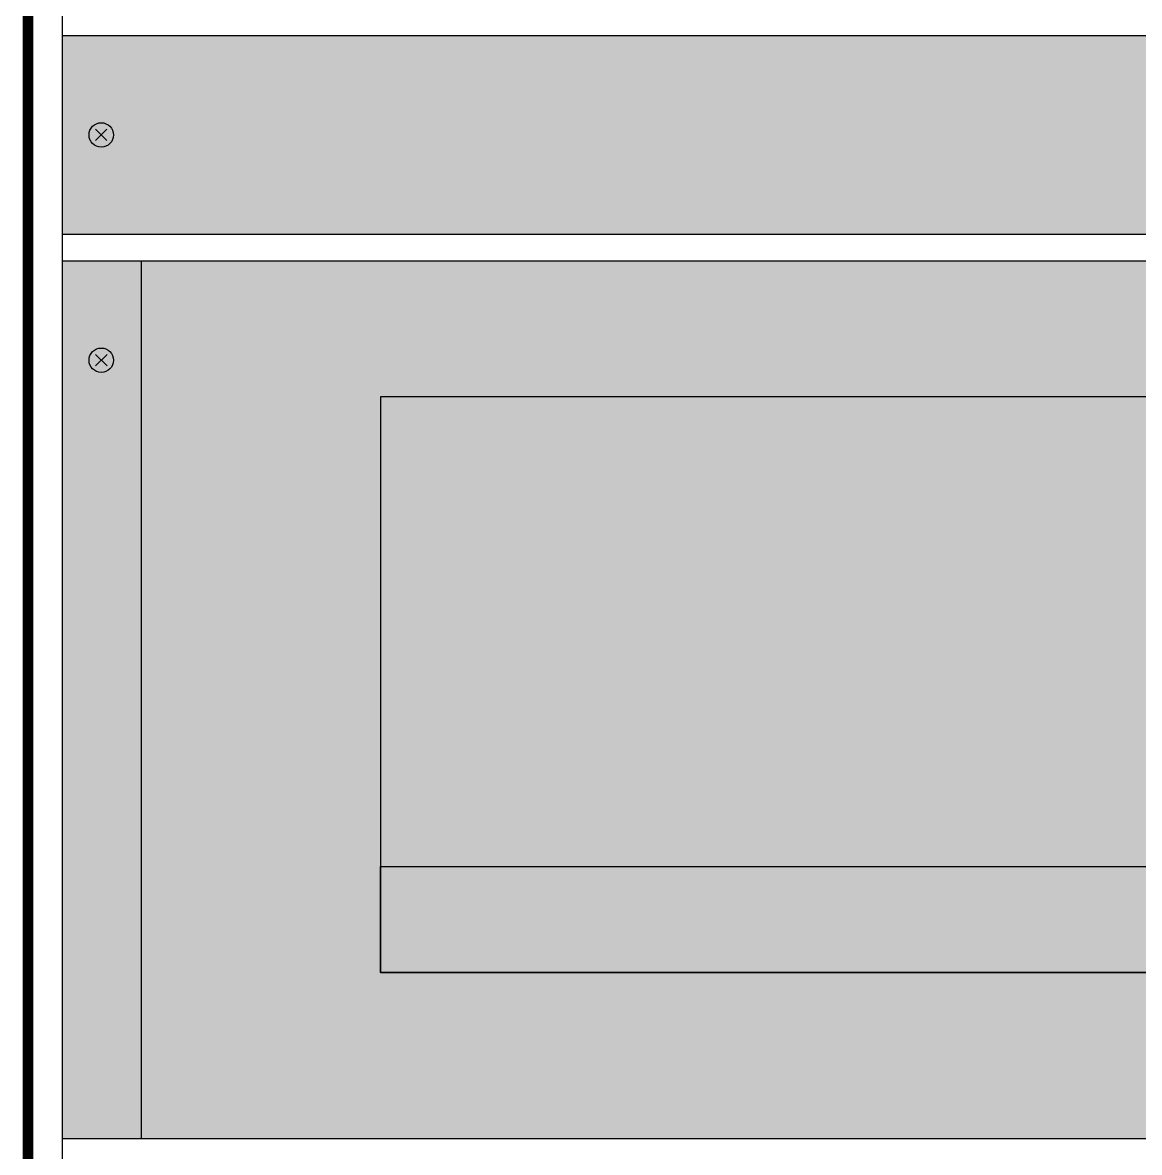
# Model space of a CAD drawing. Header units: millimetres. Extents: x 1211 to 4590, y 32 to 2478.
# Drawn here: x 2562.7 to 2872.9, y 418.2 to 732 of the extents above; entities that cross this region are included whole.
import ezdxf

# ---------------------------------------------------------------- set-up
doc = ezdxf.new("R2010")
doc.units = ezdxf.units.MM

msp = doc.modelspace()

# ---------------------------------------------------------------- hatches: boundary and pattern name
at = {"lineweight": -3, "ltscale": 0.1, "true_color": 0xeff3f7}
h = msp.add_hatch(color=7, dxfattribs=at)
h.dxf.hatch_style = 1
h.paths.add_polyline_path([(2573.82, 728.46), (2573.82, 673.2), (3538.88, 673.19), (3538.88, 728.45)])
h = msp.add_hatch(color=7, dxfattribs=at)
h.dxf.hatch_style = 1
h.paths.add_polyline_path([(2573.82, 665.86), (2573.82, 421.91), (3538.88, 421.9), (3538.88, 665.85)])
at = {"ltscale": 0.1}
h = msp.add_hatch(color=49, dxfattribs=at)
h.dxf.hatch_style = 1
edge = h.paths.add_edge_path()
edge.add_line((2854.95, 535.42), (2854.63, 535.42))
edge.add_arc((2854.63, 533.42), 2, 90, 180)
edge.add_line((2852.63, 533.42), (2852.63, 517.22))
edge.add_arc((2854.63, 517.22), 2, 180, 270)
edge.add_line((2854.63, 515.22), (2854.95, 515.22))
edge.add_arc((2854.95, 517.22), 2, 270, 360)
edge.add_line((2856.95, 517.22), (2856.95, 533.42))
edge.add_arc((2854.95, 533.42), 2, 0, 90)
edge = h.paths.add_edge_path()
edge.add_line((2862.22, 535.42), (2861.89, 535.42))
edge.add_arc((2861.89, 533.42), 2, 90, 180)
edge.add_line((2859.89, 533.42), (2859.89, 517.22))
edge.add_arc((2861.89, 517.22), 2, 180, 270)
edge.add_line((2861.89, 515.22), (2862.22, 515.22))
edge.add_arc((2862.22, 517.22), 2, 270, 360)
edge.add_line((2864.22, 517.22), (2864.22, 533.42))
edge.add_arc((2862.22, 533.42), 2, 0, 90)
edge = h.paths.add_edge_path()
edge.add_line((2869.48, 535.42), (2869.16, 535.42))
edge.add_arc((2869.16, 533.42), 2, 90, 180)
edge.add_line((2867.16, 533.42), (2867.16, 517.22))
edge.add_arc((2869.16, 517.22), 2, 180, 270)
edge.add_line((2869.16, 515.22), (2869.48, 515.22))
edge.add_arc((2869.48, 517.22), 2, 270, 360)
edge.add_line((2871.48, 517.22), (2871.48, 533.42))
edge.add_arc((2869.48, 533.42), 2, 0, 90)
edge = h.paths.add_edge_path()
edge.add_line((2854.95, 559.97), (2854.63, 559.97))
edge.add_arc((2854.63, 557.97), 2, 90, 180)
edge.add_line((2852.63, 557.97), (2852.63, 541.78))
edge.add_arc((2854.63, 541.78), 2, 180, 270)
edge.add_line((2854.63, 539.78), (2854.95, 539.78))
edge.add_arc((2854.95, 541.78), 2, 270, 360)
edge.add_line((2856.95, 541.78), (2856.95, 557.97))
edge.add_arc((2854.95, 557.97), 2, 0, 90)
edge = h.paths.add_edge_path()
edge.add_line((2862.22, 559.97), (2861.89, 559.97))
edge.add_arc((2861.89, 557.97), 2, 90, 180)
edge.add_line((2859.89, 557.97), (2859.89, 541.78))
edge.add_arc((2861.89, 541.78), 2, 180, 270)
edge.add_line((2861.89, 539.78), (2862.22, 539.78))
edge.add_arc((2862.22, 541.78), 2, 270, 360)
edge.add_line((2864.22, 541.78), (2864.22, 557.97))
edge.add_arc((2862.22, 557.97), 2, 0, 90)
edge = h.paths.add_edge_path()
edge.add_line((2869.48, 559.97), (2869.16, 559.97))
edge.add_arc((2869.16, 557.97), 2, 90, 180)
edge.add_line((2867.16, 557.97), (2867.16, 541.78))
edge.add_arc((2869.16, 541.78), 2, 180, 270)
edge.add_line((2869.16, 539.78), (2869.48, 539.78))
edge.add_arc((2869.48, 541.78), 2, 270, 360)
edge.add_line((2871.48, 541.78), (2871.48, 557.97))
edge.add_arc((2869.48, 557.97), 2, 0, 90)
edge = h.paths.add_edge_path()
edge.add_line((2854.95, 584.83), (2854.63, 584.83))
edge.add_arc((2854.63, 582.83), 2, 90, 180)
edge.add_line((2852.63, 582.83), (2852.63, 566.63))
edge.add_arc((2854.63, 566.63), 2, 180, 270)
edge.add_line((2854.63, 564.63), (2854.95, 564.63))
edge.add_arc((2854.95, 566.63), 2, 270, 360)
edge.add_line((2856.95, 566.63), (2856.95, 582.83))
edge.add_arc((2854.95, 582.83), 2, 0, 90)
edge = h.paths.add_edge_path()
edge.add_line((2862.22, 584.83), (2861.89, 584.83))
edge.add_arc((2861.89, 582.83), 2, 90, 180)
edge.add_line((2859.89, 582.83), (2859.89, 566.63))
edge.add_arc((2861.89, 566.63), 2, 180, 270)
edge.add_line((2861.89, 564.63), (2862.22, 564.63))
edge.add_arc((2862.22, 566.63), 2, 270, 360)
edge.add_line((2864.22, 566.63), (2864.22, 582.83))
edge.add_arc((2862.22, 582.83), 2, 0, 90)
edge = h.paths.add_edge_path()
edge.add_line((2869.48, 584.83), (2869.16, 584.83))
edge.add_arc((2869.16, 582.83), 2, 90, 180)
edge.add_line((2867.16, 582.83), (2867.16, 566.63))
edge.add_arc((2869.16, 566.63), 2, 180, 270)
edge.add_line((2869.16, 564.63), (2869.48, 564.63))
edge.add_arc((2869.48, 566.63), 2, 270, 360)
edge.add_line((2871.48, 566.63), (2871.48, 582.83))
edge.add_arc((2869.48, 582.83), 2, 0, 90)
edge = h.paths.add_edge_path()
edge.add_line((2854.95, 609.12), (2854.63, 609.12))
edge.add_arc((2854.63, 607.12), 2, 90, 180)
edge.add_line((2852.63, 607.12), (2852.63, 590.93))
edge.add_arc((2854.63, 590.93), 2, 180, 270)
edge.add_line((2854.63, 588.93), (2854.95, 588.93))
edge.add_arc((2854.95, 590.93), 2, 270, 360)
edge.add_line((2856.95, 590.93), (2856.95, 607.12))
edge.add_arc((2854.95, 607.12), 2, 0, 90)
edge = h.paths.add_edge_path()
edge.add_line((2862.22, 609.12), (2861.89, 609.12))
edge.add_arc((2861.89, 607.12), 2, 90, 180)
edge.add_line((2859.89, 607.12), (2859.89, 590.93))
edge.add_arc((2861.89, 590.93), 2, 180, 270)
edge.add_line((2861.89, 588.93), (2862.22, 588.93))
edge.add_arc((2862.22, 590.93), 2, 270, 360)
edge.add_line((2864.22, 590.93), (2864.22, 607.12))
edge.add_arc((2862.22, 607.12), 2, 0, 90)
edge = h.paths.add_edge_path()
edge.add_line((2869.48, 609.12), (2869.16, 609.12))
edge.add_arc((2869.16, 607.12), 2, 90, 180)
edge.add_line((2867.16, 607.12), (2867.16, 590.93))
edge.add_arc((2869.16, 590.93), 2, 180, 270)
edge.add_line((2869.16, 588.93), (2869.48, 588.93))
edge.add_arc((2869.48, 590.93), 2, 270, 360)
edge.add_line((2871.48, 590.93), (2871.48, 607.12))
edge.add_arc((2869.48, 607.12), 2, 0, 90)
edge = h.paths.add_edge_path()
edge.add_line((2833.16, 535.42), (2832.83, 535.42))
edge.add_arc((2832.83, 533.42), 2, 90, 180)
edge.add_line((2830.83, 533.42), (2830.83, 517.22))
edge.add_arc((2832.83, 517.22), 2, 180, 270)
edge.add_line((2832.83, 515.22), (2833.16, 515.22))
edge.add_arc((2833.16, 517.22), 2, 270, 360)
edge.add_line((2835.16, 517.22), (2835.16, 533.42))
edge.add_arc((2833.16, 533.42), 2, 0, 90)
edge = h.paths.add_edge_path()
edge.add_line((2840.42, 535.42), (2840.1, 535.42))
edge.add_arc((2840.1, 533.42), 2, 90, 180)
edge.add_line((2838.1, 533.42), (2838.1, 517.22))
edge.add_arc((2840.1, 517.22), 2, 180, 270)
edge.add_line((2840.1, 515.22), (2840.42, 515.22))
edge.add_arc((2840.42, 517.22), 2, 270, 360)
edge.add_line((2842.42, 517.22), (2842.42, 533.42))
edge.add_arc((2840.42, 533.42), 2, 0, 90)
edge = h.paths.add_edge_path()
edge.add_line((2847.69, 535.42), (2847.36, 535.42))
edge.add_arc((2847.36, 533.42), 2, 90, 180)
edge.add_line((2845.36, 533.42), (2845.36, 517.22))
edge.add_arc((2847.36, 517.22), 2, 180, 270)
edge.add_line((2847.36, 515.22), (2847.69, 515.22))
edge.add_arc((2847.69, 517.22), 2, 270, 360)
edge.add_line((2849.69, 517.22), (2849.69, 533.42))
edge.add_arc((2847.69, 533.42), 2, 0, 90)
edge = h.paths.add_edge_path()
edge.add_line((2833.16, 559.97), (2832.83, 559.97))
edge.add_arc((2832.83, 557.97), 2, 90, 180)
edge.add_line((2830.83, 557.97), (2830.83, 541.78))
edge.add_arc((2832.83, 541.78), 2, 180, 270)
edge.add_line((2832.83, 539.78), (2833.16, 539.78))
edge.add_arc((2833.16, 541.78), 2, 270, 360)
edge.add_line((2835.16, 541.78), (2835.16, 557.97))
edge.add_arc((2833.16, 557.97), 2, 0, 90)
edge = h.paths.add_edge_path()
edge.add_line((2840.42, 559.97), (2840.1, 559.97))
edge.add_arc((2840.1, 557.97), 2, 90, 180)
edge.add_line((2838.1, 557.97), (2838.1, 541.78))
edge.add_arc((2840.1, 541.78), 2, 180, 270)
edge.add_line((2840.1, 539.78), (2840.42, 539.78))
edge.add_arc((2840.42, 541.78), 2, 270, 360)
edge.add_line((2842.42, 541.78), (2842.42, 557.97))
edge.add_arc((2840.42, 557.97), 2, 0, 90)
edge = h.paths.add_edge_path()
edge.add_line((2847.69, 559.97), (2847.36, 559.97))
edge.add_arc((2847.36, 557.97), 2, 90, 180)
edge.add_line((2845.36, 557.97), (2845.36, 541.78))
edge.add_arc((2847.36, 541.78), 2, 180, 270)
edge.add_line((2847.36, 539.78), (2847.69, 539.78))
edge.add_arc((2847.69, 541.78), 2, 270, 360)
edge.add_line((2849.69, 541.78), (2849.69, 557.97))
edge.add_arc((2847.69, 557.97), 2, 0, 90)
edge = h.paths.add_edge_path()
edge.add_line((2833.16, 584.83), (2832.83, 584.83))
edge.add_arc((2832.83, 582.83), 2, 90, 180)
edge.add_line((2830.83, 582.83), (2830.83, 566.63))
edge.add_arc((2832.83, 566.63), 2, 180, 270)
edge.add_line((2832.83, 564.63), (2833.16, 564.63))
edge.add_arc((2833.16, 566.63), 2, 270, 360)
edge.add_line((2835.16, 566.63), (2835.16, 582.83))
edge.add_arc((2833.16, 582.83), 2, 0, 90)
edge = h.paths.add_edge_path()
edge.add_line((2840.42, 584.83), (2840.1, 584.83))
edge.add_arc((2840.1, 582.83), 2, 90, 180)
edge.add_line((2838.1, 582.83), (2838.1, 566.63))
edge.add_arc((2840.1, 566.63), 2, 180, 270)
edge.add_line((2840.1, 564.63), (2840.42, 564.63))
edge.add_arc((2840.42, 566.63), 2, 270, 360)
edge.add_line((2842.42, 566.63), (2842.42, 582.83))
edge.add_arc((2840.42, 582.83), 2, 0, 90)
edge = h.paths.add_edge_path()
edge.add_line((2847.69, 584.83), (2847.36, 584.83))
edge.add_arc((2847.36, 582.83), 2, 90, 180)
edge.add_line((2845.36, 582.83), (2845.36, 566.63))
edge.add_arc((2847.36, 566.63), 2, 180, 270)
edge.add_line((2847.36, 564.63), (2847.69, 564.63))
edge.add_arc((2847.69, 566.63), 2, 270, 360)
edge.add_line((2849.69, 566.63), (2849.69, 582.83))
edge.add_arc((2847.69, 582.83), 2, 0, 90)
edge = h.paths.add_edge_path()
edge.add_line((2833.16, 609.12), (2832.83, 609.12))
edge.add_arc((2832.83, 607.12), 2, 90, 180)
edge.add_line((2830.83, 607.12), (2830.83, 590.93))
edge.add_arc((2832.83, 590.93), 2, 180, 270)
edge.add_line((2832.83, 588.93), (2833.16, 588.93))
edge.add_arc((2833.16, 590.93), 2, 270, 360)
edge.add_line((2835.16, 590.93), (2835.16, 607.12))
edge.add_arc((2833.16, 607.12), 2, 0, 90)
edge = h.paths.add_edge_path()
edge.add_line((2840.42, 609.12), (2840.1, 609.12))
edge.add_arc((2840.1, 607.12), 2, 90, 180)
edge.add_line((2838.1, 607.12), (2838.1, 590.93))
edge.add_arc((2840.1, 590.93), 2, 180, 270)
edge.add_line((2840.1, 588.93), (2840.42, 588.93))
edge.add_arc((2840.42, 590.93), 2, 270, 360)
edge.add_line((2842.42, 590.93), (2842.42, 607.12))
edge.add_arc((2840.42, 607.12), 2, 0, 90)
edge = h.paths.add_edge_path()
edge.add_line((2847.69, 609.12), (2847.36, 609.12))
edge.add_arc((2847.36, 607.12), 2, 90, 180)
edge.add_line((2845.36, 607.12), (2845.36, 590.93))
edge.add_arc((2847.36, 590.93), 2, 180, 270)
edge.add_line((2847.36, 588.93), (2847.69, 588.93))
edge.add_arc((2847.69, 590.93), 2, 270, 360)
edge.add_line((2849.69, 590.93), (2849.69, 607.12))
edge.add_arc((2847.69, 607.12), 2, 0, 90)
edge = h.paths.add_edge_path()
edge.add_line((2811.36, 535.42), (2811.04, 535.42))
edge.add_arc((2811.04, 533.42), 2, 90, 180)
edge.add_line((2809.04, 533.42), (2809.04, 517.22))
edge.add_arc((2811.04, 517.22), 2, 180, 270)
edge.add_line((2811.04, 515.22), (2811.36, 515.22))
edge.add_arc((2811.36, 517.22), 2, 270, 360)
edge.add_line((2813.36, 517.22), (2813.36, 533.42))
edge.add_arc((2811.36, 533.42), 2, 0, 90)
edge = h.paths.add_edge_path()
edge.add_line((2818.63, 535.42), (2818.3, 535.42))
edge.add_arc((2818.3, 533.42), 2, 90, 180)
edge.add_line((2816.3, 533.42), (2816.3, 517.22))
edge.add_arc((2818.3, 517.22), 2, 180, 270)
edge.add_line((2818.3, 515.22), (2818.63, 515.22))
edge.add_arc((2818.63, 517.22), 2, 270, 360)
edge.add_line((2820.63, 517.22), (2820.63, 533.42))
edge.add_arc((2818.63, 533.42), 2, 0, 90)
edge = h.paths.add_edge_path()
edge.add_line((2825.89, 535.42), (2825.57, 535.42))
edge.add_arc((2825.57, 533.42), 2, 90, 180)
edge.add_line((2823.57, 533.42), (2823.57, 517.22))
edge.add_arc((2825.57, 517.22), 2, 180, 270)
edge.add_line((2825.57, 515.22), (2825.89, 515.22))
edge.add_arc((2825.89, 517.22), 2, 270, 360)
edge.add_line((2827.89, 517.22), (2827.89, 533.42))
edge.add_arc((2825.89, 533.42), 2, 0, 90)
edge = h.paths.add_edge_path()
edge.add_line((2811.36, 559.97), (2811.04, 559.97))
edge.add_arc((2811.04, 557.97), 2, 90, 180)
edge.add_line((2809.04, 557.97), (2809.04, 541.78))
edge.add_arc((2811.04, 541.78), 2, 180, 270)
edge.add_line((2811.04, 539.78), (2811.36, 539.78))
edge.add_arc((2811.36, 541.78), 2, 270, 360)
edge.add_line((2813.36, 541.78), (2813.36, 557.97))
edge.add_arc((2811.36, 557.97), 2, 0, 90)
edge = h.paths.add_edge_path()
edge.add_line((2818.63, 559.97), (2818.3, 559.97))
edge.add_arc((2818.3, 557.97), 2, 90, 180)
edge.add_line((2816.3, 557.97), (2816.3, 541.78))
edge.add_arc((2818.3, 541.78), 2, 180, 270)
edge.add_line((2818.3, 539.78), (2818.63, 539.78))
edge.add_arc((2818.63, 541.78), 2, 270, 360)
edge.add_line((2820.63, 541.78), (2820.63, 557.97))
edge.add_arc((2818.63, 557.97), 2, 0, 90)
edge = h.paths.add_edge_path()
edge.add_line((2825.89, 559.97), (2825.57, 559.97))
edge.add_arc((2825.57, 557.97), 2, 90, 180)
edge.add_line((2823.57, 557.97), (2823.57, 541.78))
edge.add_arc((2825.57, 541.78), 2, 180, 270)
edge.add_line((2825.57, 539.78), (2825.89, 539.78))
edge.add_arc((2825.89, 541.78), 2, 270, 360)
edge.add_line((2827.89, 541.78), (2827.89, 557.97))
edge.add_arc((2825.89, 557.97), 2, 0, 90)
edge = h.paths.add_edge_path()
edge.add_line((2811.36, 584.83), (2811.04, 584.83))
edge.add_arc((2811.04, 582.83), 2, 90, 180)
edge.add_line((2809.04, 582.83), (2809.04, 566.63))
edge.add_arc((2811.04, 566.63), 2, 180, 270)
edge.add_line((2811.04, 564.63), (2811.36, 564.63))
edge.add_arc((2811.36, 566.63), 2, 270, 360)
edge.add_line((2813.36, 566.63), (2813.36, 582.83))
edge.add_arc((2811.36, 582.83), 2, 0, 90)
edge = h.paths.add_edge_path()
edge.add_line((2818.63, 584.83), (2818.3, 584.83))
edge.add_arc((2818.3, 582.83), 2, 90, 180)
edge.add_line((2816.3, 582.83), (2816.3, 566.63))
edge.add_arc((2818.3, 566.63), 2, 180, 270)
edge.add_line((2818.3, 564.63), (2818.63, 564.63))
edge.add_arc((2818.63, 566.63), 2, 270, 360)
edge.add_line((2820.63, 566.63), (2820.63, 582.83))
edge.add_arc((2818.63, 582.83), 2, 0, 90)
edge = h.paths.add_edge_path()
edge.add_line((2825.89, 584.83), (2825.57, 584.83))
edge.add_arc((2825.57, 582.83), 2, 90, 180)
edge.add_line((2823.57, 582.83), (2823.57, 566.63))
edge.add_arc((2825.57, 566.63), 2, 180, 270)
edge.add_line((2825.57, 564.63), (2825.89, 564.63))
edge.add_arc((2825.89, 566.63), 2, 270, 360)
edge.add_line((2827.89, 566.63), (2827.89, 582.83))
edge.add_arc((2825.89, 582.83), 2, 0, 90)
edge = h.paths.add_edge_path()
edge.add_line((2811.36, 609.12), (2811.04, 609.12))
edge.add_arc((2811.04, 607.12), 2, 90, 180)
edge.add_line((2809.04, 607.12), (2809.04, 590.93))
edge.add_arc((2811.04, 590.93), 2, 180, 270)
edge.add_line((2811.04, 588.93), (2811.36, 588.93))
edge.add_arc((2811.36, 590.93), 2, 270, 360)
edge.add_line((2813.36, 590.93), (2813.36, 607.12))
edge.add_arc((2811.36, 607.12), 2, 0, 90)
edge = h.paths.add_edge_path()
edge.add_line((2818.63, 609.12), (2818.3, 609.12))
edge.add_arc((2818.3, 607.12), 2, 90, 180)
edge.add_line((2816.3, 607.12), (2816.3, 590.93))
edge.add_arc((2818.3, 590.93), 2, 180, 270)
edge.add_line((2818.3, 588.93), (2818.63, 588.93))
edge.add_arc((2818.63, 590.93), 2, 270, 360)
edge.add_line((2820.63, 590.93), (2820.63, 607.12))
edge.add_arc((2818.63, 607.12), 2, 0, 90)
edge = h.paths.add_edge_path()
edge.add_line((2825.89, 609.12), (2825.57, 609.12))
edge.add_arc((2825.57, 607.12), 2, 90, 180)
edge.add_line((2823.57, 607.12), (2823.57, 590.93))
edge.add_arc((2825.57, 590.93), 2, 180, 270)
edge.add_line((2825.57, 588.93), (2825.89, 588.93))
edge.add_arc((2825.89, 590.93), 2, 270, 360)
edge.add_line((2827.89, 590.93), (2827.89, 607.12))
edge.add_arc((2825.89, 607.12), 2, 0, 90)
edge = h.paths.add_edge_path()
edge.add_line((2789.57, 535.42), (2789.24, 535.42))
edge.add_arc((2789.24, 533.42), 2, 90, 180)
edge.add_line((2787.24, 533.42), (2787.24, 517.22))
edge.add_arc((2789.24, 517.22), 2, 180, 270)
edge.add_line((2789.24, 515.22), (2789.57, 515.22))
edge.add_arc((2789.57, 517.22), 2, 270, 360)
edge.add_line((2791.57, 517.22), (2791.57, 533.42))
edge.add_arc((2789.57, 533.42), 2, 0, 90)
edge = h.paths.add_edge_path()
edge.add_line((2796.83, 535.42), (2796.51, 535.42))
edge.add_arc((2796.51, 533.42), 2, 90, 180)
edge.add_line((2794.51, 533.42), (2794.51, 517.22))
edge.add_arc((2796.51, 517.22), 2, 180, 270)
edge.add_line((2796.51, 515.22), (2796.83, 515.22))
edge.add_arc((2796.83, 517.22), 2, 270, 360)
edge.add_line((2798.83, 517.22), (2798.83, 533.42))
edge.add_arc((2796.83, 533.42), 2, 0, 90)
edge = h.paths.add_edge_path()
edge.add_line((2804.1, 535.42), (2803.77, 535.42))
edge.add_arc((2803.77, 533.42), 2, 90, 180)
edge.add_line((2801.77, 533.42), (2801.77, 517.22))
edge.add_arc((2803.77, 517.22), 2, 180, 270)
edge.add_line((2803.77, 515.22), (2804.1, 515.22))
edge.add_arc((2804.1, 517.22), 2, 270, 360)
edge.add_line((2806.1, 517.22), (2806.1, 533.42))
edge.add_arc((2804.1, 533.42), 2, 0, 90)
edge = h.paths.add_edge_path()
edge.add_line((2789.57, 559.97), (2789.24, 559.97))
edge.add_arc((2789.24, 557.97), 2, 90, 180)
edge.add_line((2787.24, 557.97), (2787.24, 541.78))
edge.add_arc((2789.24, 541.78), 2, 180, 270)
edge.add_line((2789.24, 539.78), (2789.57, 539.78))
edge.add_arc((2789.57, 541.78), 2, 270, 360)
edge.add_line((2791.57, 541.78), (2791.57, 557.97))
edge.add_arc((2789.57, 557.97), 2, 0, 90)
edge = h.paths.add_edge_path()
edge.add_line((2796.83, 559.97), (2796.51, 559.97))
edge.add_arc((2796.51, 557.97), 2, 90, 180)
edge.add_line((2794.51, 557.97), (2794.51, 541.78))
edge.add_arc((2796.51, 541.78), 2, 180, 270)
edge.add_line((2796.51, 539.78), (2796.83, 539.78))
edge.add_arc((2796.83, 541.78), 2, 270, 360)
edge.add_line((2798.83, 541.78), (2798.83, 557.97))
edge.add_arc((2796.83, 557.97), 2, 0, 90)
edge = h.paths.add_edge_path()
edge.add_line((2804.1, 559.97), (2803.77, 559.97))
edge.add_arc((2803.77, 557.97), 2, 90, 180)
edge.add_line((2801.77, 557.97), (2801.77, 541.78))
edge.add_arc((2803.77, 541.78), 2, 180, 270)
edge.add_line((2803.77, 539.78), (2804.1, 539.78))
edge.add_arc((2804.1, 541.78), 2, 270, 360)
edge.add_line((2806.1, 541.78), (2806.1, 557.97))
edge.add_arc((2804.1, 557.97), 2, 0, 90)
edge = h.paths.add_edge_path()
edge.add_line((2789.57, 584.83), (2789.24, 584.83))
edge.add_arc((2789.24, 582.83), 2, 90, 180)
edge.add_line((2787.24, 582.83), (2787.24, 566.63))
edge.add_arc((2789.24, 566.63), 2, 180, 270)
edge.add_line((2789.24, 564.63), (2789.57, 564.63))
edge.add_arc((2789.57, 566.63), 2, 270, 360)
edge.add_line((2791.57, 566.63), (2791.57, 582.83))
edge.add_arc((2789.57, 582.83), 2, 0, 90)
edge = h.paths.add_edge_path()
edge.add_line((2796.83, 584.83), (2796.51, 584.83))
edge.add_arc((2796.51, 582.83), 2, 90, 180)
edge.add_line((2794.51, 582.83), (2794.51, 566.63))
edge.add_arc((2796.51, 566.63), 2, 180, 270)
edge.add_line((2796.51, 564.63), (2796.83, 564.63))
edge.add_arc((2796.83, 566.63), 2, 270, 360)
edge.add_line((2798.83, 566.63), (2798.83, 582.83))
edge.add_arc((2796.83, 582.83), 2, 0, 90)
edge = h.paths.add_edge_path()
edge.add_line((2804.1, 584.83), (2803.77, 584.83))
edge.add_arc((2803.77, 582.83), 2, 90, 180)
edge.add_line((2801.77, 582.83), (2801.77, 566.63))
edge.add_arc((2803.77, 566.63), 2, 180, 270)
edge.add_line((2803.77, 564.63), (2804.1, 564.63))
edge.add_arc((2804.1, 566.63), 2, 270, 360)
edge.add_line((2806.1, 566.63), (2806.1, 582.83))
edge.add_arc((2804.1, 582.83), 2, 0, 90)
edge = h.paths.add_edge_path()
edge.add_line((2789.57, 609.12), (2789.24, 609.12))
edge.add_arc((2789.24, 607.12), 2, 90, 180)
edge.add_line((2787.24, 607.12), (2787.24, 590.93))
edge.add_arc((2789.24, 590.93), 2, 180, 270)
edge.add_line((2789.24, 588.93), (2789.57, 588.93))
edge.add_arc((2789.57, 590.93), 2, 270, 360)
edge.add_line((2791.57, 590.93), (2791.57, 607.12))
edge.add_arc((2789.57, 607.12), 2, 0, 90)
edge = h.paths.add_edge_path()
edge.add_line((2796.83, 609.12), (2796.51, 609.12))
edge.add_arc((2796.51, 607.12), 2, 90, 180)
edge.add_line((2794.51, 607.12), (2794.51, 590.93))
edge.add_arc((2796.51, 590.93), 2, 180, 270)
edge.add_line((2796.51, 588.93), (2796.83, 588.93))
edge.add_arc((2796.83, 590.93), 2, 270, 360)
edge.add_line((2798.83, 590.93), (2798.83, 607.12))
edge.add_arc((2796.83, 607.12), 2, 0, 90)
edge = h.paths.add_edge_path()
edge.add_line((2804.1, 609.12), (2803.77, 609.12))
edge.add_arc((2803.77, 607.12), 2, 90, 180)
edge.add_line((2801.77, 607.12), (2801.77, 590.93))
edge.add_arc((2803.77, 590.93), 2, 180, 270)
edge.add_line((2803.77, 588.93), (2804.1, 588.93))
edge.add_arc((2804.1, 590.93), 2, 270, 360)
edge.add_line((2806.1, 590.93), (2806.1, 607.12))
edge.add_arc((2804.1, 607.12), 2, 0, 90)
edge = h.paths.add_edge_path()
edge.add_line((2767.77, 535.42), (2767.45, 535.42))
edge.add_arc((2767.45, 533.42), 2, 90, 180)
edge.add_line((2765.45, 533.42), (2765.45, 517.22))
edge.add_arc((2767.45, 517.22), 2, 180, 270)
edge.add_line((2767.45, 515.22), (2767.77, 515.22))
edge.add_arc((2767.77, 517.22), 2, 270, 360)
edge.add_line((2769.77, 517.22), (2769.77, 533.42))
edge.add_arc((2767.77, 533.42), 2, 0, 90)
edge = h.paths.add_edge_path()
edge.add_line((2775.04, 535.42), (2774.71, 535.42))
edge.add_arc((2774.71, 533.42), 2, 90, 180)
edge.add_line((2772.71, 533.42), (2772.71, 517.22))
edge.add_arc((2774.71, 517.22), 2, 180, 270)
edge.add_line((2774.71, 515.22), (2775.04, 515.22))
edge.add_arc((2775.04, 517.22), 2, 270, 360)
edge.add_line((2777.04, 517.22), (2777.04, 533.42))
edge.add_arc((2775.04, 533.42), 2, 0, 90)
edge = h.paths.add_edge_path()
edge.add_line((2782.3, 535.42), (2781.98, 535.42))
edge.add_arc((2781.98, 533.42), 2, 90, 180)
edge.add_line((2779.98, 533.42), (2779.98, 517.22))
edge.add_arc((2781.98, 517.22), 2, 180, 270)
edge.add_line((2781.98, 515.22), (2782.3, 515.22))
edge.add_arc((2782.3, 517.22), 2, 270, 360)
edge.add_line((2784.3, 517.22), (2784.3, 533.42))
edge.add_arc((2782.3, 533.42), 2, 0, 90)
edge = h.paths.add_edge_path()
edge.add_line((2767.77, 559.97), (2767.45, 559.97))
edge.add_arc((2767.45, 557.97), 2, 90, 180)
edge.add_line((2765.45, 557.97), (2765.45, 541.78))
edge.add_arc((2767.45, 541.78), 2, 180, 270)
edge.add_line((2767.45, 539.78), (2767.77, 539.78))
edge.add_arc((2767.77, 541.78), 2, 270, 360)
edge.add_line((2769.77, 541.78), (2769.77, 557.97))
edge.add_arc((2767.77, 557.97), 2, 0, 90)
edge = h.paths.add_edge_path()
edge.add_line((2775.04, 559.97), (2774.71, 559.97))
edge.add_arc((2774.71, 557.97), 2, 90, 180)
edge.add_line((2772.71, 557.97), (2772.71, 541.78))
edge.add_arc((2774.71, 541.78), 2, 180, 270)
edge.add_line((2774.71, 539.78), (2775.04, 539.78))
edge.add_arc((2775.04, 541.78), 2, 270, 360)
edge.add_line((2777.04, 541.78), (2777.04, 557.97))
edge.add_arc((2775.04, 557.97), 2, 0, 90)
edge = h.paths.add_edge_path()
edge.add_line((2782.3, 559.97), (2781.98, 559.97))
edge.add_arc((2781.98, 557.97), 2, 90, 180)
edge.add_line((2779.98, 557.97), (2779.98, 541.78))
edge.add_arc((2781.98, 541.78), 2, 180, 270)
edge.add_line((2781.98, 539.78), (2782.3, 539.78))
edge.add_arc((2782.3, 541.78), 2, 270, 360)
edge.add_line((2784.3, 541.78), (2784.3, 557.97))
edge.add_arc((2782.3, 557.97), 2, 0, 90)
edge = h.paths.add_edge_path()
edge.add_line((2767.77, 584.83), (2767.45, 584.83))
edge.add_arc((2767.45, 582.83), 2, 90, 180)
edge.add_line((2765.45, 582.83), (2765.45, 566.63))
edge.add_arc((2767.45, 566.63), 2, 180, 270)
edge.add_line((2767.45, 564.63), (2767.77, 564.63))
edge.add_arc((2767.77, 566.63), 2, 270, 360)
edge.add_line((2769.77, 566.63), (2769.77, 582.83))
edge.add_arc((2767.77, 582.83), 2, 0, 90)
edge = h.paths.add_edge_path()
edge.add_line((2775.04, 584.83), (2774.71, 584.83))
edge.add_arc((2774.71, 582.83), 2, 90, 180)
edge.add_line((2772.71, 582.83), (2772.71, 566.63))
edge.add_arc((2774.71, 566.63), 2, 180, 270)
edge.add_line((2774.71, 564.63), (2775.04, 564.63))
edge.add_arc((2775.04, 566.63), 2, 270, 360)
edge.add_line((2777.04, 566.63), (2777.04, 582.83))
edge.add_arc((2775.04, 582.83), 2, 0, 90)
edge = h.paths.add_edge_path()
edge.add_line((2782.3, 584.83), (2781.98, 584.83))
edge.add_arc((2781.98, 582.83), 2, 90, 180)
edge.add_line((2779.98, 582.83), (2779.98, 566.63))
edge.add_arc((2781.98, 566.63), 2, 180, 270)
edge.add_line((2781.98, 564.63), (2782.3, 564.63))
edge.add_arc((2782.3, 566.63), 2, 270, 360)
edge.add_line((2784.3, 566.63), (2784.3, 582.83))
edge.add_arc((2782.3, 582.83), 2, 0, 90)
edge = h.paths.add_edge_path()
edge.add_line((2767.77, 609.12), (2767.45, 609.12))
edge.add_arc((2767.45, 607.12), 2, 90, 180)
edge.add_line((2765.45, 607.12), (2765.45, 590.93))
edge.add_arc((2767.45, 590.93), 2, 180, 270)
edge.add_line((2767.45, 588.93), (2767.77, 588.93))
edge.add_arc((2767.77, 590.93), 2, 270, 360)
edge.add_line((2769.77, 590.93), (2769.77, 607.12))
edge.add_arc((2767.77, 607.12), 2, 0, 90)
edge = h.paths.add_edge_path()
edge.add_line((2775.04, 609.12), (2774.71, 609.12))
edge.add_arc((2774.71, 607.12), 2, 90, 180)
edge.add_line((2772.71, 607.12), (2772.71, 590.93))
edge.add_arc((2774.71, 590.93), 2, 180, 270)
edge.add_line((2774.71, 588.93), (2775.04, 588.93))
edge.add_arc((2775.04, 590.93), 2, 270, 360)
edge.add_line((2777.04, 590.93), (2777.04, 607.12))
edge.add_arc((2775.04, 607.12), 2, 0, 90)
edge = h.paths.add_edge_path()
edge.add_line((2782.3, 609.12), (2781.98, 609.12))
edge.add_arc((2781.98, 607.12), 2, 90, 180)
edge.add_line((2779.98, 607.12), (2779.98, 590.93))
edge.add_arc((2781.98, 590.93), 2, 180, 270)
edge.add_line((2781.98, 588.93), (2782.3, 588.93))
edge.add_arc((2782.3, 590.93), 2, 270, 360)
edge.add_line((2784.3, 590.93), (2784.3, 607.12))
edge.add_arc((2782.3, 607.12), 2, 0, 90)
edge = h.paths.add_edge_path()
edge.add_line((2745.98, 535.42), (2745.65, 535.42))
edge.add_arc((2745.65, 533.42), 2, 90, 180)
edge.add_line((2743.65, 533.42), (2743.65, 517.22))
edge.add_arc((2745.65, 517.22), 2, 180, 270)
edge.add_line((2745.65, 515.22), (2745.98, 515.22))
edge.add_arc((2745.98, 517.22), 2, 270, 360)
edge.add_line((2747.98, 517.22), (2747.98, 533.42))
edge.add_arc((2745.98, 533.42), 2, 0, 90)
edge = h.paths.add_edge_path()
edge.add_line((2753.24, 535.42), (2752.92, 535.42))
edge.add_arc((2752.92, 533.42), 2, 90, 180)
edge.add_line((2750.92, 533.42), (2750.92, 517.22))
edge.add_arc((2752.92, 517.22), 2, 180, 270)
edge.add_line((2752.92, 515.22), (2753.24, 515.22))
edge.add_arc((2753.24, 517.22), 2, 270, 360)
edge.add_line((2755.24, 517.22), (2755.24, 533.42))
edge.add_arc((2753.24, 533.42), 2, 0, 90)
edge = h.paths.add_edge_path()
edge.add_line((2760.51, 535.42), (2760.18, 535.42))
edge.add_arc((2760.18, 533.42), 2, 90, 180)
edge.add_line((2758.18, 533.42), (2758.18, 517.22))
edge.add_arc((2760.18, 517.22), 2, 180, 270)
edge.add_line((2760.18, 515.22), (2760.51, 515.22))
edge.add_arc((2760.51, 517.22), 2, 270, 360)
edge.add_line((2762.51, 517.22), (2762.51, 533.42))
edge.add_arc((2760.51, 533.42), 2, 0, 90)
edge = h.paths.add_edge_path()
edge.add_line((2745.98, 559.97), (2745.65, 559.97))
edge.add_arc((2745.65, 557.97), 2, 90, 180)
edge.add_line((2743.65, 557.97), (2743.65, 541.78))
edge.add_arc((2745.65, 541.78), 2, 180, 270)
edge.add_line((2745.65, 539.78), (2745.98, 539.78))
edge.add_arc((2745.98, 541.78), 2, 270, 360)
edge.add_line((2747.98, 541.78), (2747.98, 557.97))
edge.add_arc((2745.98, 557.97), 2, 0, 90)
edge = h.paths.add_edge_path()
edge.add_line((2753.24, 559.97), (2752.92, 559.97))
edge.add_arc((2752.92, 557.97), 2, 90, 180)
edge.add_line((2750.92, 557.97), (2750.92, 541.78))
edge.add_arc((2752.92, 541.78), 2, 180, 270)
edge.add_line((2752.92, 539.78), (2753.24, 539.78))
edge.add_arc((2753.24, 541.78), 2, 270, 360)
edge.add_line((2755.24, 541.78), (2755.24, 557.97))
edge.add_arc((2753.24, 557.97), 2, 0, 90)
edge = h.paths.add_edge_path()
edge.add_line((2760.51, 559.97), (2760.18, 559.97))
edge.add_arc((2760.18, 557.97), 2, 90, 180)
edge.add_line((2758.18, 557.97), (2758.18, 541.78))
edge.add_arc((2760.18, 541.78), 2, 180, 270)
edge.add_line((2760.18, 539.78), (2760.51, 539.78))
edge.add_arc((2760.51, 541.78), 2, 270, 360)
edge.add_line((2762.51, 541.78), (2762.51, 557.97))
edge.add_arc((2760.51, 557.97), 2, 0, 90)
edge = h.paths.add_edge_path()
edge.add_line((2745.98, 584.83), (2745.65, 584.83))
edge.add_arc((2745.65, 582.83), 2, 90, 180)
edge.add_line((2743.65, 582.83), (2743.65, 566.63))
edge.add_arc((2745.65, 566.63), 2, 180, 270)
edge.add_line((2745.65, 564.63), (2745.98, 564.63))
edge.add_arc((2745.98, 566.63), 2, 270, 360)
edge.add_line((2747.98, 566.63), (2747.98, 582.83))
edge.add_arc((2745.98, 582.83), 2, 0, 90)
edge = h.paths.add_edge_path()
edge.add_line((2753.24, 584.83), (2752.92, 584.83))
edge.add_arc((2752.92, 582.83), 2, 90, 180)
edge.add_line((2750.92, 582.83), (2750.92, 566.63))
edge.add_arc((2752.92, 566.63), 2, 180, 270)
edge.add_line((2752.92, 564.63), (2753.24, 564.63))
edge.add_arc((2753.24, 566.63), 2, 270, 360)
edge.add_line((2755.24, 566.63), (2755.24, 582.83))
edge.add_arc((2753.24, 582.83), 2, 0, 90)
edge = h.paths.add_edge_path()
edge.add_line((2760.51, 584.83), (2760.18, 584.83))
edge.add_arc((2760.18, 582.83), 2, 90, 180)
edge.add_line((2758.18, 582.83), (2758.18, 566.63))
edge.add_arc((2760.18, 566.63), 2, 180, 270)
edge.add_line((2760.18, 564.63), (2760.51, 564.63))
edge.add_arc((2760.51, 566.63), 2, 270, 360)
edge.add_line((2762.51, 566.63), (2762.51, 582.83))
edge.add_arc((2760.51, 582.83), 2, 0, 90)
edge = h.paths.add_edge_path()
edge.add_line((2745.98, 609.12), (2745.65, 609.12))
edge.add_arc((2745.65, 607.12), 2, 90, 180)
edge.add_line((2743.65, 607.12), (2743.65, 590.93))
edge.add_arc((2745.65, 590.93), 2, 180, 270)
edge.add_line((2745.65, 588.93), (2745.98, 588.93))
edge.add_arc((2745.98, 590.93), 2, 270, 360)
edge.add_line((2747.98, 590.93), (2747.98, 607.12))
edge.add_arc((2745.98, 607.12), 2, 0, 90)
edge = h.paths.add_edge_path()
edge.add_line((2753.24, 609.12), (2752.92, 609.12))
edge.add_arc((2752.92, 607.12), 2, 90, 180)
edge.add_line((2750.92, 607.12), (2750.92, 590.93))
edge.add_arc((2752.92, 590.93), 2, 180, 270)
edge.add_line((2752.92, 588.93), (2753.24, 588.93))
edge.add_arc((2753.24, 590.93), 2, 270, 360)
edge.add_line((2755.24, 590.93), (2755.24, 607.12))
edge.add_arc((2753.24, 607.12), 2, 0, 90)
edge = h.paths.add_edge_path()
edge.add_line((2760.51, 609.12), (2760.18, 609.12))
edge.add_arc((2760.18, 607.12), 2, 90, 180)
edge.add_line((2758.18, 607.12), (2758.18, 590.93))
edge.add_arc((2760.18, 590.93), 2, 180, 270)
edge.add_line((2760.18, 588.93), (2760.51, 588.93))
edge.add_arc((2760.51, 590.93), 2, 270, 360)
edge.add_line((2762.51, 590.93), (2762.51, 607.12))
edge.add_arc((2760.51, 607.12), 2, 0, 90)
edge = h.paths.add_edge_path()
edge.add_line((2724.18, 535.42), (2723.86, 535.42))
edge.add_arc((2723.86, 533.42), 2, 90, 180)
edge.add_line((2721.86, 533.42), (2721.86, 517.22))
edge.add_arc((2723.86, 517.22), 2, 180, 270)
edge.add_line((2723.86, 515.22), (2724.18, 515.22))
edge.add_arc((2724.18, 517.22), 2, 270, 360)
edge.add_line((2726.18, 517.22), (2726.18, 533.42))
edge.add_arc((2724.18, 533.42), 2, 0, 90)
edge = h.paths.add_edge_path()
edge.add_line((2731.45, 535.42), (2731.12, 535.42))
edge.add_arc((2731.12, 533.42), 2, 90, 180)
edge.add_line((2729.12, 533.42), (2729.12, 517.22))
edge.add_arc((2731.12, 517.22), 2, 180, 270)
edge.add_line((2731.12, 515.22), (2731.45, 515.22))
edge.add_arc((2731.45, 517.22), 2, 270, 360)
edge.add_line((2733.45, 517.22), (2733.45, 533.42))
edge.add_arc((2731.45, 533.42), 2, 0, 90)
edge = h.paths.add_edge_path()
edge.add_line((2738.71, 535.42), (2738.39, 535.42))
edge.add_arc((2738.39, 533.42), 2, 90, 180)
edge.add_line((2736.39, 533.42), (2736.39, 517.22))
edge.add_arc((2738.39, 517.22), 2, 180, 270)
edge.add_line((2738.39, 515.22), (2738.71, 515.22))
edge.add_arc((2738.71, 517.22), 2, 270, 360)
edge.add_line((2740.71, 517.22), (2740.71, 533.42))
edge.add_arc((2738.71, 533.42), 2, 0, 90)
edge = h.paths.add_edge_path()
edge.add_line((2724.18, 559.97), (2723.86, 559.97))
edge.add_arc((2723.86, 557.97), 2, 90, 180)
edge.add_line((2721.86, 557.97), (2721.86, 541.78))
edge.add_arc((2723.86, 541.78), 2, 180, 270)
edge.add_line((2723.86, 539.78), (2724.18, 539.78))
edge.add_arc((2724.18, 541.78), 2, 270, 360)
edge.add_line((2726.18, 541.78), (2726.18, 557.97))
edge.add_arc((2724.18, 557.97), 2, 0, 90)
edge = h.paths.add_edge_path()
edge.add_line((2731.45, 559.97), (2731.12, 559.97))
edge.add_arc((2731.12, 557.97), 2, 90, 180)
edge.add_line((2729.12, 557.97), (2729.12, 541.78))
edge.add_arc((2731.12, 541.78), 2, 180, 270)
edge.add_line((2731.12, 539.78), (2731.45, 539.78))
edge.add_arc((2731.45, 541.78), 2, 270, 360)
edge.add_line((2733.45, 541.78), (2733.45, 557.97))
edge.add_arc((2731.45, 557.97), 2, 0, 90)
edge = h.paths.add_edge_path()
edge.add_line((2738.71, 559.97), (2738.39, 559.97))
edge.add_arc((2738.39, 557.97), 2, 90, 180)
edge.add_line((2736.39, 557.97), (2736.39, 541.78))
edge.add_arc((2738.39, 541.78), 2, 180, 270)
edge.add_line((2738.39, 539.78), (2738.71, 539.78))
edge.add_arc((2738.71, 541.78), 2, 270, 360)
edge.add_line((2740.71, 541.78), (2740.71, 557.97))
edge.add_arc((2738.71, 557.97), 2, 0, 90)
edge = h.paths.add_edge_path()
edge.add_line((2724.18, 584.83), (2723.86, 584.83))
edge.add_arc((2723.86, 582.83), 2, 90, 180)
edge.add_line((2721.86, 582.83), (2721.86, 566.63))
edge.add_arc((2723.86, 566.63), 2, 180, 270)
edge.add_line((2723.86, 564.63), (2724.18, 564.63))
edge.add_arc((2724.18, 566.63), 2, 270, 360)
edge.add_line((2726.18, 566.63), (2726.18, 582.83))
edge.add_arc((2724.18, 582.83), 2, 0, 90)
edge = h.paths.add_edge_path()
edge.add_line((2731.45, 584.83), (2731.12, 584.83))
edge.add_arc((2731.12, 582.83), 2, 90, 180)
edge.add_line((2729.12, 582.83), (2729.12, 566.63))
edge.add_arc((2731.12, 566.63), 2, 180, 270)
edge.add_line((2731.12, 564.63), (2731.45, 564.63))
edge.add_arc((2731.45, 566.63), 2, 270, 360)
edge.add_line((2733.45, 566.63), (2733.45, 582.83))
edge.add_arc((2731.45, 582.83), 2, 0, 90)
edge = h.paths.add_edge_path()
edge.add_line((2738.71, 584.83), (2738.39, 584.83))
edge.add_arc((2738.39, 582.83), 2, 90, 180)
edge.add_line((2736.39, 582.83), (2736.39, 566.63))
edge.add_arc((2738.39, 566.63), 2, 180, 270)
edge.add_line((2738.39, 564.63), (2738.71, 564.63))
edge.add_arc((2738.71, 566.63), 2, 270, 360)
edge.add_line((2740.71, 566.63), (2740.71, 582.83))
edge.add_arc((2738.71, 582.83), 2, 0, 90)
edge = h.paths.add_edge_path()
edge.add_line((2724.18, 609.12), (2723.86, 609.12))
edge.add_arc((2723.86, 607.12), 2, 90, 180)
edge.add_line((2721.86, 607.12), (2721.86, 590.93))
edge.add_arc((2723.86, 590.93), 2, 180, 270)
edge.add_line((2723.86, 588.93), (2724.18, 588.93))
edge.add_arc((2724.18, 590.93), 2, 270, 360)
edge.add_line((2726.18, 590.93), (2726.18, 607.12))
edge.add_arc((2724.18, 607.12), 2, 0, 90)
edge = h.paths.add_edge_path()
edge.add_line((2731.45, 609.12), (2731.12, 609.12))
edge.add_arc((2731.12, 607.12), 2, 90, 180)
edge.add_line((2729.12, 607.12), (2729.12, 590.93))
edge.add_arc((2731.12, 590.93), 2, 180, 270)
edge.add_line((2731.12, 588.93), (2731.45, 588.93))
edge.add_arc((2731.45, 590.93), 2, 270, 360)
edge.add_line((2733.45, 590.93), (2733.45, 607.12))
edge.add_arc((2731.45, 607.12), 2, 0, 90)
edge = h.paths.add_edge_path()
edge.add_line((2738.71, 609.12), (2738.39, 609.12))
edge.add_arc((2738.39, 607.12), 2, 90, 180)
edge.add_line((2736.39, 607.12), (2736.39, 590.93))
edge.add_arc((2738.39, 590.93), 2, 180, 270)
edge.add_line((2738.39, 588.93), (2738.71, 588.93))
edge.add_arc((2738.71, 590.93), 2, 270, 360)
edge.add_line((2740.71, 590.93), (2740.71, 607.12))
edge.add_arc((2738.71, 607.12), 2, 0, 90)
edge = h.paths.add_edge_path()
edge.add_line((2702.39, 535.42), (2702.07, 535.42))
edge.add_arc((2702.07, 533.42), 2, 90, 180)
edge.add_line((2700.07, 533.42), (2700.07, 517.22))
edge.add_arc((2702.07, 517.22), 2, 180, 270)
edge.add_line((2702.07, 515.22), (2702.39, 515.22))
edge.add_arc((2702.39, 517.22), 2, 270, 360)
edge.add_line((2704.39, 517.22), (2704.39, 533.42))
edge.add_arc((2702.39, 533.42), 2, 0, 90)
edge = h.paths.add_edge_path()
edge.add_line((2709.65, 535.42), (2709.33, 535.42))
edge.add_arc((2709.33, 533.42), 2, 90, 180)
edge.add_line((2707.33, 533.42), (2707.33, 517.22))
edge.add_arc((2709.33, 517.22), 2, 180, 270)
edge.add_line((2709.33, 515.22), (2709.65, 515.22))
edge.add_arc((2709.65, 517.22), 2, 270, 360)
edge.add_line((2711.65, 517.22), (2711.65, 533.42))
edge.add_arc((2709.65, 533.42), 2, 0, 90)
edge = h.paths.add_edge_path()
edge.add_line((2716.92, 535.42), (2716.59, 535.42))
edge.add_arc((2716.59, 533.42), 2, 90, 180)
edge.add_line((2714.59, 533.42), (2714.59, 517.22))
edge.add_arc((2716.59, 517.22), 2, 180, 270)
edge.add_line((2716.59, 515.22), (2716.92, 515.22))
edge.add_arc((2716.92, 517.22), 2, 270, 360)
edge.add_line((2718.92, 517.22), (2718.92, 533.42))
edge.add_arc((2716.92, 533.42), 2, 0, 90)
edge = h.paths.add_edge_path()
edge.add_line((2702.39, 559.97), (2702.07, 559.97))
edge.add_arc((2702.07, 557.97), 2, 90, 180)
edge.add_line((2700.07, 557.97), (2700.07, 541.78))
edge.add_arc((2702.07, 541.78), 2, 180, 270)
edge.add_line((2702.07, 539.78), (2702.39, 539.78))
edge.add_arc((2702.39, 541.78), 2, 270, 360)
edge.add_line((2704.39, 541.78), (2704.39, 557.97))
edge.add_arc((2702.39, 557.97), 2, 0, 90)
edge = h.paths.add_edge_path()
edge.add_line((2709.65, 559.97), (2709.33, 559.97))
edge.add_arc((2709.33, 557.97), 2, 90, 180)
edge.add_line((2707.33, 557.97), (2707.33, 541.78))
edge.add_arc((2709.33, 541.78), 2, 180, 270)
edge.add_line((2709.33, 539.78), (2709.65, 539.78))
edge.add_arc((2709.65, 541.78), 2, 270, 360)
edge.add_line((2711.65, 541.78), (2711.65, 557.97))
edge.add_arc((2709.65, 557.97), 2, 0, 90)
edge = h.paths.add_edge_path()
edge.add_line((2716.92, 559.97), (2716.59, 559.97))
edge.add_arc((2716.59, 557.97), 2, 90, 180)
edge.add_line((2714.59, 557.97), (2714.59, 541.78))
edge.add_arc((2716.59, 541.78), 2, 180, 270)
edge.add_line((2716.59, 539.78), (2716.92, 539.78))
edge.add_arc((2716.92, 541.78), 2, 270, 360)
edge.add_line((2718.92, 541.78), (2718.92, 557.97))
edge.add_arc((2716.92, 557.97), 2, 0, 90)
edge = h.paths.add_edge_path()
edge.add_line((2702.39, 584.83), (2702.07, 584.83))
edge.add_arc((2702.07, 582.83), 2, 90, 180)
edge.add_line((2700.07, 582.83), (2700.07, 566.63))
edge.add_arc((2702.07, 566.63), 2, 180, 270)
edge.add_line((2702.07, 564.63), (2702.39, 564.63))
edge.add_arc((2702.39, 566.63), 2, 270, 360)
edge.add_line((2704.39, 566.63), (2704.39, 582.83))
edge.add_arc((2702.39, 582.83), 2, 0, 90)
edge = h.paths.add_edge_path()
edge.add_line((2709.65, 584.83), (2709.33, 584.83))
edge.add_arc((2709.33, 582.83), 2, 90, 180)
edge.add_line((2707.33, 582.83), (2707.33, 566.63))
edge.add_arc((2709.33, 566.63), 2, 180, 270)
edge.add_line((2709.33, 564.63), (2709.65, 564.63))
edge.add_arc((2709.65, 566.63), 2, 270, 360)
edge.add_line((2711.65, 566.63), (2711.65, 582.83))
edge.add_arc((2709.65, 582.83), 2, 0, 90)
edge = h.paths.add_edge_path()
edge.add_line((2716.92, 584.83), (2716.59, 584.83))
edge.add_arc((2716.59, 582.83), 2, 90, 180)
edge.add_line((2714.59, 582.83), (2714.59, 566.63))
edge.add_arc((2716.59, 566.63), 2, 180, 270)
edge.add_line((2716.59, 564.63), (2716.92, 564.63))
edge.add_arc((2716.92, 566.63), 2, 270, 360)
edge.add_line((2718.92, 566.63), (2718.92, 582.83))
edge.add_arc((2716.92, 582.83), 2, 0, 90)
edge = h.paths.add_edge_path()
edge.add_line((2702.39, 609.12), (2702.07, 609.12))
edge.add_arc((2702.07, 607.12), 2, 90, 180)
edge.add_line((2700.07, 607.12), (2700.07, 590.93))
edge.add_arc((2702.07, 590.93), 2, 180, 270)
edge.add_line((2702.07, 588.93), (2702.39, 588.93))
edge.add_arc((2702.39, 590.93), 2, 270, 360)
edge.add_line((2704.39, 590.93), (2704.39, 607.12))
edge.add_arc((2702.39, 607.12), 2, 0, 90)
edge = h.paths.add_edge_path()
edge.add_line((2709.65, 609.12), (2709.33, 609.12))
edge.add_arc((2709.33, 607.12), 2, 90, 180)
edge.add_line((2707.33, 607.12), (2707.33, 590.93))
edge.add_arc((2709.33, 590.93), 2, 180, 270)
edge.add_line((2709.33, 588.93), (2709.65, 588.93))
edge.add_arc((2709.65, 590.93), 2, 270, 360)
edge.add_line((2711.65, 590.93), (2711.65, 607.12))
edge.add_arc((2709.65, 607.12), 2, 0, 90)
edge = h.paths.add_edge_path()
edge.add_line((2716.92, 609.12), (2716.59, 609.12))
edge.add_arc((2716.59, 607.12), 2, 90, 180)
edge.add_line((2714.59, 607.12), (2714.59, 590.93))
edge.add_arc((2716.59, 590.93), 2, 180, 270)
edge.add_line((2716.59, 588.93), (2716.92, 588.93))
edge.add_arc((2716.92, 590.93), 2, 270, 360)
edge.add_line((2718.92, 590.93), (2718.92, 607.12))
edge.add_arc((2716.92, 607.12), 2, 0, 90)
edge = h.paths.add_edge_path()
edge.add_line((2673.33, 535.42), (2673.01, 535.42))
edge.add_arc((2673.01, 533.42), 2, 90, 180)
edge.add_line((2671.01, 533.42), (2671.01, 517.22))
edge.add_arc((2673.01, 517.22), 2, 180, 270)
edge.add_line((2673.01, 515.22), (2673.33, 515.22))
edge.add_arc((2673.33, 517.22), 2, 270, 360)
edge.add_line((2675.33, 517.22), (2675.33, 533.42))
edge.add_arc((2673.33, 533.42), 2, 0, 90)
edge = h.paths.add_edge_path()
edge.add_line((2680.59, 535.42), (2680.27, 535.42))
edge.add_arc((2680.27, 533.42), 2, 90, 180)
edge.add_line((2678.27, 533.42), (2678.27, 517.22))
edge.add_arc((2680.27, 517.22), 2, 180, 270)
edge.add_line((2680.27, 515.22), (2680.59, 515.22))
edge.add_arc((2680.59, 517.22), 2, 270, 360)
edge.add_line((2682.59, 517.22), (2682.59, 533.42))
edge.add_arc((2680.59, 533.42), 2, 0, 90)
edge = h.paths.add_edge_path()
edge.add_line((2687.86, 535.42), (2687.54, 535.42))
edge.add_arc((2687.54, 533.42), 2, 90, 180)
edge.add_line((2685.54, 533.42), (2685.54, 517.22))
edge.add_arc((2687.54, 517.22), 2, 180, 270)
edge.add_line((2687.54, 515.22), (2687.86, 515.22))
edge.add_arc((2687.86, 517.22), 2, 270, 360)
edge.add_line((2689.86, 517.22), (2689.86, 533.42))
edge.add_arc((2687.86, 533.42), 2, 0, 90)
edge = h.paths.add_edge_path()
edge.add_line((2695.12, 535.42), (2694.8, 535.42))
edge.add_arc((2694.8, 533.42), 2, 90, 180)
edge.add_line((2692.8, 533.42), (2692.8, 517.22))
edge.add_arc((2694.8, 517.22), 2, 180, 270)
edge.add_line((2694.8, 515.22), (2695.12, 515.22))
edge.add_arc((2695.12, 517.22), 2, 270, 360)
edge.add_line((2697.12, 517.22), (2697.12, 533.42))
edge.add_arc((2695.12, 533.42), 2, 0, 90)
edge = h.paths.add_edge_path()
edge.add_line((2673.33, 559.97), (2673.01, 559.97))
edge.add_arc((2673.01, 557.97), 2, 90, 180)
edge.add_line((2671.01, 557.97), (2671.01, 541.78))
edge.add_arc((2673.01, 541.78), 2, 180, 270)
edge.add_line((2673.01, 539.78), (2673.33, 539.78))
edge.add_arc((2673.33, 541.78), 2, 270, 360)
edge.add_line((2675.33, 541.78), (2675.33, 557.97))
edge.add_arc((2673.33, 557.97), 2, 0, 90)
edge = h.paths.add_edge_path()
edge.add_line((2680.59, 559.97), (2680.27, 559.97))
edge.add_arc((2680.27, 557.97), 2, 90, 180)
edge.add_line((2678.27, 557.97), (2678.27, 541.78))
edge.add_arc((2680.27, 541.78), 2, 180, 270)
edge.add_line((2680.27, 539.78), (2680.59, 539.78))
edge.add_arc((2680.59, 541.78), 2, 270, 360)
edge.add_line((2682.59, 541.78), (2682.59, 557.97))
edge.add_arc((2680.59, 557.97), 2, 0, 90)
edge = h.paths.add_edge_path()
edge.add_line((2687.86, 559.97), (2687.54, 559.97))
edge.add_arc((2687.54, 557.97), 2, 90, 180)
edge.add_line((2685.54, 557.97), (2685.54, 541.78))
edge.add_arc((2687.54, 541.78), 2, 180, 270)
edge.add_line((2687.54, 539.78), (2687.86, 539.78))
edge.add_arc((2687.86, 541.78), 2, 270, 360)
edge.add_line((2689.86, 541.78), (2689.86, 557.97))
edge.add_arc((2687.86, 557.97), 2, 0, 90)
edge = h.paths.add_edge_path()
edge.add_line((2695.12, 559.97), (2694.8, 559.97))
edge.add_arc((2694.8, 557.97), 2, 90, 180)
edge.add_line((2692.8, 557.97), (2692.8, 541.78))
edge.add_arc((2694.8, 541.78), 2, 180, 270)
edge.add_line((2694.8, 539.78), (2695.12, 539.78))
edge.add_arc((2695.12, 541.78), 2, 270, 360)
edge.add_line((2697.12, 541.78), (2697.12, 557.97))
edge.add_arc((2695.12, 557.97), 2, 0, 90)
edge = h.paths.add_edge_path()
edge.add_line((2673.33, 584.83), (2673.01, 584.83))
edge.add_arc((2673.01, 582.83), 2, 90, 180)
edge.add_line((2671.01, 582.83), (2671.01, 566.63))
edge.add_arc((2673.01, 566.63), 2, 180, 270)
edge.add_line((2673.01, 564.63), (2673.33, 564.63))
edge.add_arc((2673.33, 566.63), 2, 270, 360)
edge.add_line((2675.33, 566.63), (2675.33, 582.83))
edge.add_arc((2673.33, 582.83), 2, 0, 90)
edge = h.paths.add_edge_path()
edge.add_line((2680.59, 584.83), (2680.27, 584.83))
edge.add_arc((2680.27, 582.83), 2, 90, 180)
edge.add_line((2678.27, 582.83), (2678.27, 566.63))
edge.add_arc((2680.27, 566.63), 2, 180, 270)
edge.add_line((2680.27, 564.63), (2680.59, 564.63))
edge.add_arc((2680.59, 566.63), 2, 270, 360)
edge.add_line((2682.59, 566.63), (2682.59, 582.83))
edge.add_arc((2680.59, 582.83), 2, 0, 90)
edge = h.paths.add_edge_path()
edge.add_line((2687.86, 584.83), (2687.54, 584.83))
edge.add_arc((2687.54, 582.83), 2, 90, 180)
edge.add_line((2685.54, 582.83), (2685.54, 566.63))
edge.add_arc((2687.54, 566.63), 2, 180, 270)
edge.add_line((2687.54, 564.63), (2687.86, 564.63))
edge.add_arc((2687.86, 566.63), 2, 270, 360)
edge.add_line((2689.86, 566.63), (2689.86, 582.83))
edge.add_arc((2687.86, 582.83), 2, 0, 90)
edge = h.paths.add_edge_path()
edge.add_line((2695.12, 584.83), (2694.8, 584.83))
edge.add_arc((2694.8, 582.83), 2, 90, 180)
edge.add_line((2692.8, 582.83), (2692.8, 566.63))
edge.add_arc((2694.8, 566.63), 2, 180, 270)
edge.add_line((2694.8, 564.63), (2695.12, 564.63))
edge.add_arc((2695.12, 566.63), 2, 270, 360)
edge.add_line((2697.12, 566.63), (2697.12, 582.83))
edge.add_arc((2695.12, 582.83), 2, 0, 90)
edge = h.paths.add_edge_path()
edge.add_line((2673.33, 609.12), (2673.01, 609.12))
edge.add_arc((2673.01, 607.12), 2, 90, 180)
edge.add_line((2671.01, 607.12), (2671.01, 590.93))
edge.add_arc((2673.01, 590.93), 2, 180, 270)
edge.add_line((2673.01, 588.93), (2673.33, 588.93))
edge.add_arc((2673.33, 590.93), 2, 270, 360)
edge.add_line((2675.33, 590.93), (2675.33, 607.12))
edge.add_arc((2673.33, 607.12), 2, 0, 90)
edge = h.paths.add_edge_path()
edge.add_line((2680.59, 609.12), (2680.27, 609.12))
edge.add_arc((2680.27, 607.12), 2, 90, 180)
edge.add_line((2678.27, 607.12), (2678.27, 590.93))
edge.add_arc((2680.27, 590.93), 2, 180, 270)
edge.add_line((2680.27, 588.93), (2680.59, 588.93))
edge.add_arc((2680.59, 590.93), 2, 270, 360)
edge.add_line((2682.59, 590.93), (2682.59, 607.12))
edge.add_arc((2680.59, 607.12), 2, 0, 90)
edge = h.paths.add_edge_path()
edge.add_line((2687.86, 609.12), (2687.54, 609.12))
edge.add_arc((2687.54, 607.12), 2, 90, 180)
edge.add_line((2685.54, 607.12), (2685.54, 590.93))
edge.add_arc((2687.54, 590.93), 2, 180, 270)
edge.add_line((2687.54, 588.93), (2687.86, 588.93))
edge.add_arc((2687.86, 590.93), 2, 270, 360)
edge.add_line((2689.86, 590.93), (2689.86, 607.12))
edge.add_arc((2687.86, 607.12), 2, 0, 90)
edge = h.paths.add_edge_path()
edge.add_line((2695.12, 609.12), (2694.8, 609.12))
edge.add_arc((2694.8, 607.12), 2, 90, 180)
edge.add_line((2692.8, 607.12), (2692.8, 590.93))
edge.add_arc((2694.8, 590.93), 2, 180, 270)
edge.add_line((2694.8, 588.93), (2695.12, 588.93))
edge.add_arc((2695.12, 590.93), 2, 270, 360)
edge.add_line((2697.12, 590.93), (2697.12, 607.12))
edge.add_arc((2695.12, 607.12), 2, 0, 90)
h = msp.add_hatch(color=250, dxfattribs=at)
h.dxf.hatch_style = 1
h.paths.add_polyline_path([(2662.1, 497.64), (3082.55, 497.64), (3082.55, 468.12), (2662.1, 468.12)])

# ---------------------------------------------------------------- linework, layer by layer
at = {"color": 18, "lineweight": -3, "true_color": 0x000000}
for p, q in [((2582.97, 699.25), (2586.16, 702.44)), ((2582.97, 702.44), (2586.16, 699.25)), ((2582.97, 636.65), (2586.17, 639.84)), ((2582.97, 639.84), (2586.17, 636.65))]:
    msp.add_line(p, q, dxfattribs=at)
at = {"color": 18, "lineweight": -3, "ltscale": 0.1, "true_color": 0x000000}
msp.add_line((2595.69, 665.86), (2595.69, 421.91), dxfattribs=at)
at = {"lineweight": 70, "ltscale": 0.1, "const_width": 3}
msp.add_lwpolyline([(3550.77, 2374.38), (3550.77, 34.14), (2564.23, 34.14), (2564.23, 2374.38)], close=True, dxfattribs=at)
at = {"color": 7, "lineweight": -3, "ltscale": 0.1}
for points in [[(2573.82, 2362.84), (3538.88, 2362.84), (3538.88, 45.48), (2573.82, 45.48)], [(2573.82, 728.46), (3538.88, 728.45), (3538.88, 673.19), (2573.82, 673.2)], [(2573.82, 665.86), (3538.88, 665.85), (3538.88, 421.9), (2573.82, 421.91)]]:
    msp.add_lwpolyline(points, close=True, dxfattribs=at)
at = {"color": 18, "ltscale": 0.1, "true_color": 0x000000}
msp.add_lwpolyline([(3082.55, 628.12), (2662.1, 628.12), (2662.1, 468.12), (3082.55, 468.12)], close=True, dxfattribs=at)
at = {"color": 250, "ltscale": 0.1, "true_color": 0x161815}
msp.add_lwpolyline([(2662.1, 497.64), (3082.55, 497.64), (3082.55, 468.12), (2662.1, 468.12)], close=True, dxfattribs=at)
at = {"color": 18, "lineweight": -3, "true_color": 0x000000}
for centre in [(2584.57, 700.84), (2584.57, 638.25)]:
    msp.add_circle(centre, 3.39, dxfattribs=at)

doc.saveas('drawing.dxf')
